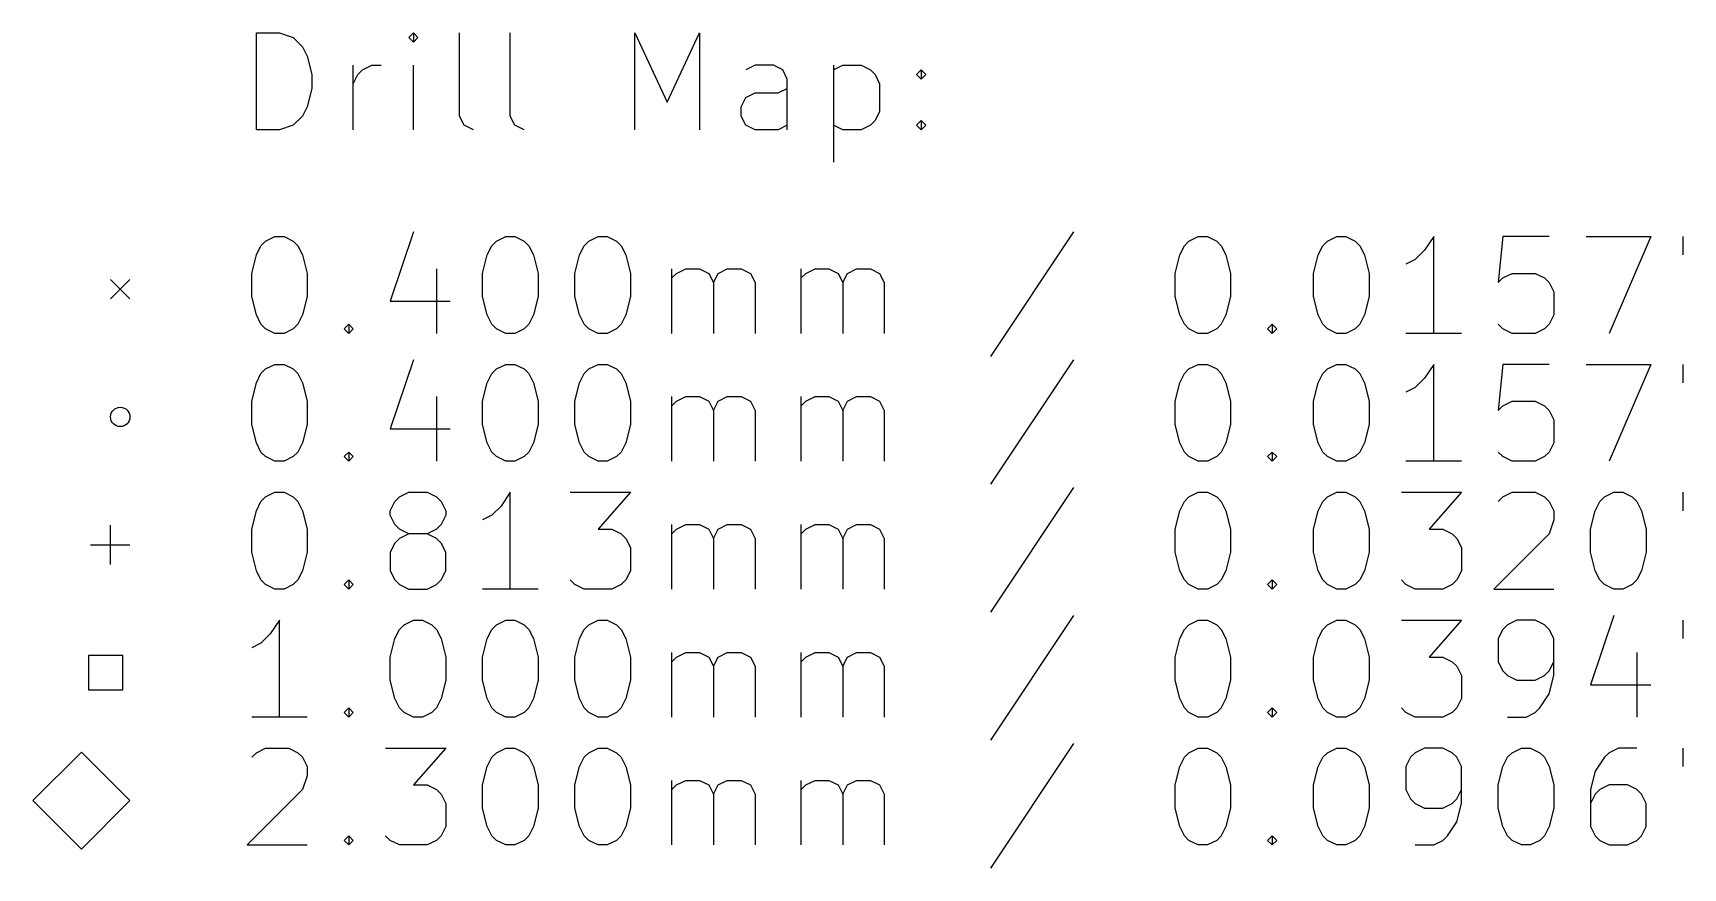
# Model space of a CAD drawing. Extents: x 81 to 220, y -168 to -27.
# Drawn here: x 80.94 to 114.98, y -167.57 to -150.34 of the extents above; entities that cross this region are included whole.
import ezdxf

# ---------------------------------------------------------------- set-up
doc = ezdxf.new("R2010")
doc.units = 0
doc.layers.add('BLACK', color=7, linetype='CONTINUOUS')

msp = doc.modelspace()

# ---------------------------------------------------------------- linework, layer by layer
at = {"layer": 'BLACK', "linetype": 'CONTINUOUS'}
for p, q in [((85.546682, -152.337005), (85.546682, -150.337005)), ((85.546682, -150.337005), (86.022872, -150.337005)), ((86.022872, -150.337005), (86.308587, -150.432243)), ((86.308587, -150.432243), (86.499063, -150.622719)), ((88.784777, -150.337005), (88.689539, -150.432243)), ((88.689539, -150.432243), (88.784777, -150.527481)), ((88.880015, -150.432243), (88.784777, -150.337005)), ((88.784777, -150.337005), (88.784777, -150.527481)), ((88.784777, -150.527481), (88.880015, -150.432243)), ((89.737158, -152.05129), (89.737158, -150.337005)), ((90.784777, -152.05129), (90.784777, -150.337005)), ((93.356206, -152.337005), (93.356206, -150.337005)), ((93.356206, -150.337005), (94.022873, -151.765576)), ((94.022873, -151.765576), (94.689539, -150.337005)), ((94.689539, -150.337005), (94.689539, -152.337005)), ((86.499063, -150.622719), (86.594301, -150.813195)), ((86.594301, -150.813195), (86.689539, -151.194147)), ((87.546682, -152.337005), (87.546682, -151.003671)), ((87.64192, -151.194147), (87.737158, -151.098909)), ((87.737158, -151.098909), (87.927634, -151.003671)), ((87.927634, -151.003671), (88.118111, -151.003671)), ((88.784777, -152.337005), (88.784777, -151.003671)), ((95.832396, -151.003671), (95.64192, -151.098909)), ((96.213349, -151.003671), (95.832396, -151.003671)), ((96.403825, -151.098909), (96.213349, -151.003671)), ((96.499063, -151.289386), (96.403825, -151.098909)), ((97.451444, -151.003671), (97.451444, -153.003671)), ((97.451444, -151.098909), (97.64192, -151.003671)), ((97.64192, -151.003671), (98.022873, -151.003671)), ((98.022873, -151.003671), (98.213349, -151.098909)), ((98.213349, -151.098909), (98.308587, -151.194147)), ((99.16573, -151.194147), (99.260968, -151.098909)), ((99.260968, -151.098909), (99.356206, -151.194147)), ((99.260968, -151.098909), (99.260968, -151.289386)), ((86.689539, -151.194147), (86.689539, -151.479862)), ((87.546682, -151.384624), (87.64192, -151.194147)), ((96.499063, -152.337005), (96.499063, -151.289386)), ((98.308587, -151.194147), (98.403825, -151.384624)), ((98.403825, -151.384624), (98.403825, -151.956052)), ((99.260968, -151.289386), (99.16573, -151.194147)), ((99.356206, -151.194147), (99.260968, -151.289386)), ((86.689539, -151.479862), (86.594301, -151.860814)), ((95.546682, -151.860814), (95.64192, -151.670338)), ((95.64192, -151.670338), (95.832396, -151.5751)), ((95.832396, -151.5751), (96.308587, -151.5751)), ((96.308587, -151.5751), (96.499063, -151.479862)), ((86.499063, -152.05129), (86.308587, -152.241767)), ((86.594301, -151.860814), (86.499063, -152.05129)), ((89.832396, -152.241767), (89.737158, -152.05129)), ((90.880015, -152.241767), (90.784777, -152.05129)), ((95.546682, -152.05129), (95.546682, -151.860814)), ((95.64192, -152.241767), (95.546682, -152.05129)), ((98.403825, -151.956052), (98.308587, -152.146528)), ((86.022872, -152.337005), (85.546682, -152.337005)), ((86.308587, -152.241767), (86.022872, -152.337005)), ((90.022872, -152.337005), (89.832396, -152.241767)), ((91.070491, -152.337005), (90.880015, -152.241767)), ((95.832396, -152.337005), (95.64192, -152.241767)), ((96.308587, -152.337005), (95.832396, -152.337005)), ((96.499063, -152.241767), (96.308587, -152.337005)), ((97.64192, -152.337005), (97.451444, -152.241767)), ((98.022873, -152.337005), (97.64192, -152.337005)), ((98.213349, -152.241767), (98.022873, -152.337005)), ((98.308587, -152.146528), (98.213349, -152.241767)), ((99.16573, -152.241767), (99.260968, -152.146528)), ((99.260968, -152.337005), (99.16573, -152.241767)), ((99.260968, -152.146528), (99.356206, -152.241767)), ((99.260968, -152.146528), (99.260968, -152.337005)), ((99.356206, -152.241767), (99.260968, -152.337005)), ((88.784777, -154.441767), (88.308587, -155.870338)), ((102.403826, -154.441767), (100.689541, -157.013195)), ((85.546682, -154.917957), (85.64192, -154.727481)), ((85.64192, -154.727481), (85.737158, -154.632243)), ((85.737158, -154.632243), (85.927634, -154.537005)), ((85.927634, -154.537005), (86.118111, -154.537005)), ((86.118111, -154.537005), (86.308587, -154.632243)), ((86.308587, -154.632243), (86.403825, -154.727481)), ((86.403825, -154.727481), (86.499063, -154.917957)), ((90.308587, -154.917957), (90.403825, -154.727481)), ((90.403825, -154.727481), (90.499063, -154.632243)), ((90.499063, -154.632243), (90.689539, -154.537005)), ((90.689539, -154.537005), (90.880016, -154.537005)), ((90.880016, -154.537005), (91.070492, -154.632243)), ((91.070492, -154.632243), (91.16573, -154.727481)), ((91.16573, -154.727481), (91.260968, -154.917957)), ((92.213349, -154.917957), (92.308587, -154.727481)), ((92.308587, -154.727481), (92.403825, -154.632243)), ((92.403825, -154.632243), (92.594301, -154.537005)), ((92.594301, -154.537005), (92.784778, -154.537005)), ((92.784778, -154.537005), (92.975254, -154.632243)), ((92.975254, -154.632243), (93.070492, -154.727481)), ((93.070492, -154.727481), (93.16573, -154.917957)), ((104.594303, -154.917957), (104.689541, -154.727481)), ((104.689541, -154.727481), (104.784779, -154.632243)), ((104.784779, -154.632243), (104.975255, -154.537005)), ((104.975255, -154.537005), (105.165732, -154.537005)), ((105.165732, -154.537005), (105.356208, -154.632243)), ((105.356208, -154.632243), (105.451446, -154.727481)), ((105.451446, -154.727481), (105.546684, -154.917957)), ((107.451446, -154.917957), (107.546684, -154.727481)), ((107.546684, -154.727481), (107.641922, -154.632243)), ((107.641922, -154.632243), (107.832398, -154.537005)), ((107.832398, -154.537005), (108.022875, -154.537005)), ((108.022875, -154.537005), (108.213351, -154.632243)), ((108.213351, -154.632243), (108.308589, -154.727481)), ((108.308589, -154.727481), (108.403827, -154.917957)), ((109.641922, -154.822719), (109.451446, -155.013195)), ((109.832398, -154.537005), (109.641922, -154.822719)), ((109.832398, -156.537005), (109.832398, -154.537005)), ((111.26097, -154.537005), (111.165732, -155.489386)), ((112.213351, -154.537005), (111.26097, -154.537005)), ((112.975256, -154.537005), (114.308589, -154.537005)), ((114.308589, -154.537005), (113.451446, -156.537005)), ((114.975256, -154.537005), (114.975256, -154.917957)), ((85.451444, -155.298909), (85.546682, -154.917957)), ((86.499063, -154.917957), (86.594301, -155.298909)), ((89.260968, -155.203671), (89.260968, -156.537005)), ((90.213349, -155.298909), (90.308587, -154.917957)), ((91.260968, -154.917957), (91.356206, -155.298909)), ((92.118111, -155.298909), (92.213349, -154.917957)), ((93.16573, -154.917957), (93.260968, -155.298909)), ((94.118111, -156.537005), (94.118111, -155.203671)), ((94.213349, -155.298909), (94.403825, -155.203671)), ((94.403825, -155.203671), (94.68954, -155.203671)), ((94.68954, -155.203671), (94.880016, -155.298909)), ((95.070492, -155.298909), (95.260968, -155.203671)), ((95.260968, -155.203671), (95.546682, -155.203671)), ((95.546682, -155.203671), (95.737159, -155.298909)), ((96.784778, -156.537005), (96.784778, -155.203671)), ((96.880016, -155.298909), (97.070492, -155.203671)), ((97.070492, -155.203671), (97.356207, -155.203671)), ((97.356207, -155.203671), (97.546683, -155.298909)), ((97.737159, -155.298909), (97.927635, -155.203671)), ((97.927635, -155.203671), (98.213349, -155.203671)), ((98.213349, -155.203671), (98.403826, -155.298909)), ((104.499065, -155.298909), (104.594303, -154.917957)), ((105.546684, -154.917957), (105.641922, -155.298909)), ((107.356208, -155.298909), (107.451446, -154.917957)), ((108.403827, -154.917957), (108.499065, -155.298909)), ((109.451446, -155.013195), (109.26097, -155.108433)), ((82.538914, -155.422167), (82.938914, -155.822167)), ((82.938914, -155.422167), (82.538914, -155.822167)), ((85.451444, -155.7751), (85.451444, -155.298909)), ((86.594301, -155.298909), (86.594301, -155.7751)), ((90.213349, -155.7751), (90.213349, -155.298909)), ((91.356206, -155.298909), (91.356206, -155.7751)), ((92.118111, -155.7751), (92.118111, -155.298909)), ((93.260968, -155.298909), (93.260968, -155.7751)), ((94.118111, -155.394147), (94.213349, -155.298909)), ((94.880016, -155.298909), (94.975254, -155.489386)), ((94.975254, -155.489386), (95.070492, -155.298909)), ((94.975254, -155.489386), (94.975254, -156.537005)), ((95.737159, -155.298909), (95.832397, -155.489386)), ((95.832397, -155.489386), (95.832397, -156.537005)), ((96.784778, -155.394147), (96.880016, -155.298909)), ((97.546683, -155.298909), (97.641921, -155.489386)), ((97.641921, -155.489386), (97.737159, -155.298909)), ((97.641921, -155.489386), (97.641921, -156.537005)), ((98.403826, -155.298909), (98.499064, -155.489386)), ((98.499064, -155.489386), (98.499064, -156.537005)), ((104.499065, -155.7751), (104.499065, -155.298909)), ((105.641922, -155.298909), (105.641922, -155.7751)), ((107.356208, -155.7751), (107.356208, -155.298909)), ((108.499065, -155.298909), (108.499065, -155.7751)), ((111.165732, -155.489386), (111.26097, -155.394147)), ((111.26097, -155.394147), (111.451446, -155.298909)), ((111.451446, -155.298909), (111.927637, -155.298909)), ((111.927637, -155.298909), (112.118113, -155.394147)), ((112.118113, -155.394147), (112.213351, -155.489386)), ((112.213351, -155.489386), (112.308589, -155.679862)), ((85.546682, -156.156052), (85.451444, -155.7751)), ((86.594301, -155.7751), (86.499063, -156.156052)), ((88.308587, -155.870338), (89.546682, -155.870338)), ((90.308587, -156.156052), (90.213349, -155.7751)), ((91.356206, -155.7751), (91.260968, -156.156052)), ((92.213349, -156.156052), (92.118111, -155.7751)), ((93.260968, -155.7751), (93.16573, -156.156052)), ((104.594303, -156.156052), (104.499065, -155.7751)), ((105.641922, -155.7751), (105.546684, -156.156052)), ((107.451446, -156.156052), (107.356208, -155.7751)), ((108.499065, -155.7751), (108.403827, -156.156052)), ((112.308589, -155.679862), (112.308589, -156.156052)), ((85.64192, -156.346528), (85.546682, -156.156052)), ((86.499063, -156.156052), (86.403825, -156.346528)), ((90.403825, -156.346528), (90.308587, -156.156052)), ((91.260968, -156.156052), (91.16573, -156.346528)), ((92.308587, -156.346528), (92.213349, -156.156052)), ((93.16573, -156.156052), (93.070492, -156.346528)), ((104.689541, -156.346528), (104.594303, -156.156052)), ((105.546684, -156.156052), (105.451446, -156.346528)), ((107.546684, -156.346528), (107.451446, -156.156052)), ((108.403827, -156.156052), (108.308589, -156.346528)), ((112.308589, -156.156052), (112.213351, -156.346528)), ((85.737158, -156.441767), (85.64192, -156.346528)), ((85.927634, -156.537005), (85.737158, -156.441767)), ((86.118111, -156.537005), (85.927634, -156.537005)), ((86.308587, -156.441767), (86.118111, -156.537005)), ((86.403825, -156.346528), (86.308587, -156.441767)), ((87.356206, -156.441767), (87.451444, -156.346528)), ((87.451444, -156.537005), (87.356206, -156.441767)), ((87.451444, -156.346528), (87.546682, -156.441767)), ((87.451444, -156.346528), (87.451444, -156.537005)), ((87.546682, -156.441767), (87.451444, -156.537005)), ((90.499063, -156.441767), (90.403825, -156.346528)), ((90.689539, -156.537005), (90.499063, -156.441767)), ((90.880016, -156.537005), (90.689539, -156.537005)), ((91.070492, -156.441767), (90.880016, -156.537005)), ((91.16573, -156.346528), (91.070492, -156.441767)), ((92.403825, -156.441767), (92.308587, -156.346528)), ((92.594301, -156.537005), (92.403825, -156.441767)), ((92.784778, -156.537005), (92.594301, -156.537005)), ((92.975254, -156.441767), (92.784778, -156.537005)), ((93.070492, -156.346528), (92.975254, -156.441767)), ((104.784779, -156.441767), (104.689541, -156.346528)), ((104.975255, -156.537005), (104.784779, -156.441767)), ((105.165732, -156.537005), (104.975255, -156.537005)), ((105.356208, -156.441767), (105.165732, -156.537005)), ((105.451446, -156.346528), (105.356208, -156.441767)), ((106.403827, -156.441767), (106.499065, -156.346528)), ((106.499065, -156.537005), (106.403827, -156.441767)), ((106.499065, -156.346528), (106.594303, -156.441767)), ((106.499065, -156.346528), (106.499065, -156.537005)), ((106.594303, -156.441767), (106.499065, -156.537005)), ((107.641922, -156.441767), (107.546684, -156.346528)), ((107.832398, -156.537005), (107.641922, -156.441767)), ((108.022875, -156.537005), (107.832398, -156.537005)), ((108.213351, -156.441767), (108.022875, -156.537005)), ((108.308589, -156.346528), (108.213351, -156.441767)), ((110.403827, -156.537005), (109.26097, -156.537005)), ((111.26097, -156.441767), (111.165732, -156.346528)), ((111.451446, -156.537005), (111.26097, -156.441767)), ((111.927637, -156.537005), (111.451446, -156.537005)), ((112.118113, -156.441767), (111.927637, -156.537005)), ((112.213351, -156.346528), (112.118113, -156.441767)), ((85.737158, -157.272243), (85.927634, -157.177005)), ((85.927634, -157.177005), (86.118111, -157.177005)), ((86.118111, -157.177005), (86.308587, -157.272243)), ((88.784777, -157.081767), (88.308587, -158.510338)), ((90.499063, -157.272243), (90.689539, -157.177005)), ((90.689539, -157.177005), (90.880016, -157.177005)), ((90.880016, -157.177005), (91.070492, -157.272243)), ((92.403825, -157.272243), (92.594301, -157.177005)), ((92.594301, -157.177005), (92.784778, -157.177005)), ((92.784778, -157.177005), (92.975254, -157.272243)), ((102.403826, -157.081767), (100.689541, -159.653195)), ((104.784779, -157.272243), (104.975255, -157.177005)), ((104.975255, -157.177005), (105.165732, -157.177005)), ((105.165732, -157.177005), (105.356208, -157.272243)), ((107.641922, -157.272243), (107.832398, -157.177005)), ((107.832398, -157.177005), (108.022875, -157.177005)), ((108.022875, -157.177005), (108.213351, -157.272243)), ((109.832398, -157.177005), (109.641922, -157.462719)), ((109.832398, -159.177005), (109.832398, -157.177005)), ((111.26097, -157.177005), (111.165732, -158.129386)), ((112.213351, -157.177005), (111.26097, -157.177005)), ((112.975256, -157.177005), (114.308589, -157.177005)), ((114.308589, -157.177005), (113.451446, -159.177005)), ((114.975256, -157.177005), (114.975256, -157.557957)), ((85.451444, -157.938909), (85.546682, -157.557957)), ((85.546682, -157.557957), (85.64192, -157.367481)), ((85.64192, -157.367481), (85.737158, -157.272243)), ((86.308587, -157.272243), (86.403825, -157.367481)), ((86.403825, -157.367481), (86.499063, -157.557957)), ((86.499063, -157.557957), (86.594301, -157.938909)), ((90.213349, -157.938909), (90.308587, -157.557957)), ((90.308587, -157.557957), (90.403825, -157.367481)), ((90.403825, -157.367481), (90.499063, -157.272243)), ((91.070492, -157.272243), (91.16573, -157.367481)), ((91.16573, -157.367481), (91.260968, -157.557957)), ((91.260968, -157.557957), (91.356206, -157.938909)), ((92.118111, -157.938909), (92.213349, -157.557957)), ((92.213349, -157.557957), (92.308587, -157.367481)), ((92.308587, -157.367481), (92.403825, -157.272243)), ((92.975254, -157.272243), (93.070492, -157.367481)), ((93.070492, -157.367481), (93.16573, -157.557957)), ((93.16573, -157.557957), (93.260968, -157.938909)), ((104.499065, -157.938909), (104.594303, -157.557957)), ((104.594303, -157.557957), (104.689541, -157.367481)), ((104.689541, -157.367481), (104.784779, -157.272243)), ((105.356208, -157.272243), (105.451446, -157.367481)), ((105.451446, -157.367481), (105.546684, -157.557957)), ((105.546684, -157.557957), (105.641922, -157.938909)), ((107.356208, -157.938909), (107.451446, -157.557957)), ((107.451446, -157.557957), (107.546684, -157.367481)), ((107.546684, -157.367481), (107.641922, -157.272243)), ((108.213351, -157.272243), (108.308589, -157.367481)), ((108.308589, -157.367481), (108.403827, -157.557957)), ((108.403827, -157.557957), (108.499065, -157.938909)), ((109.641922, -157.462719), (109.451446, -157.653195)), ((89.260968, -157.843671), (89.260968, -159.177005)), ((94.118111, -159.177005), (94.118111, -157.843671)), ((94.213349, -157.938909), (94.403825, -157.843671)), ((94.403825, -157.843671), (94.68954, -157.843671)), ((94.68954, -157.843671), (94.880016, -157.938909)), ((95.070492, -157.938909), (95.260968, -157.843671)), ((95.260968, -157.843671), (95.546682, -157.843671)), ((95.546682, -157.843671), (95.737159, -157.938909)), ((96.784778, -159.177005), (96.784778, -157.843671)), ((96.880016, -157.938909), (97.070492, -157.843671)), ((97.070492, -157.843671), (97.356207, -157.843671)), ((97.356207, -157.843671), (97.546683, -157.938909)), ((97.737159, -157.938909), (97.927635, -157.843671)), ((97.927635, -157.843671), (98.213349, -157.843671)), ((98.213349, -157.843671), (98.403826, -157.938909)), ((109.451446, -157.653195), (109.26097, -157.748433)), ((85.451444, -158.4151), (85.451444, -157.938909)), ((86.594301, -157.938909), (86.594301, -158.4151)), ((90.213349, -158.4151), (90.213349, -157.938909)), ((91.356206, -157.938909), (91.356206, -158.4151)), ((92.118111, -158.4151), (92.118111, -157.938909)), ((93.260968, -157.938909), (93.260968, -158.4151)), ((94.118111, -158.034147), (94.213349, -157.938909)), ((94.880016, -157.938909), (94.975254, -158.129386)), ((94.975254, -158.129386), (95.070492, -157.938909)), ((94.975254, -158.129386), (94.975254, -159.177005)), ((95.737159, -157.938909), (95.832397, -158.129386)), ((95.832397, -158.129386), (95.832397, -159.177005)), ((96.784778, -158.034147), (96.880016, -157.938909)), ((97.546683, -157.938909), (97.641921, -158.129386)), ((97.641921, -158.129386), (97.737159, -157.938909)), ((97.641921, -158.129386), (97.641921, -159.177005)), ((98.403826, -157.938909), (98.499064, -158.129386)), ((98.499064, -158.129386), (98.499064, -159.177005)), ((104.499065, -158.4151), (104.499065, -157.938909)), ((105.641922, -157.938909), (105.641922, -158.4151)), ((107.356208, -158.4151), (107.356208, -157.938909)), ((108.499065, -157.938909), (108.499065, -158.4151)), ((111.165732, -158.129386), (111.26097, -158.034147)), ((111.26097, -158.034147), (111.451446, -157.938909)), ((111.451446, -157.938909), (111.927637, -157.938909)), ((111.927637, -157.938909), (112.118113, -158.034147)), ((112.118113, -158.034147), (112.213351, -158.129386)), ((112.213351, -158.129386), (112.308589, -158.319862)), ((85.546682, -158.796052), (85.451444, -158.4151)), ((86.594301, -158.4151), (86.499063, -158.796052)), ((88.308587, -158.510338), (89.546682, -158.510338)), ((90.308587, -158.796052), (90.213349, -158.4151)), ((91.356206, -158.4151), (91.260968, -158.796052)), ((92.213349, -158.796052), (92.118111, -158.4151)), ((93.260968, -158.4151), (93.16573, -158.796052)), ((104.594303, -158.796052), (104.499065, -158.4151)), ((105.641922, -158.4151), (105.546684, -158.796052)), ((107.451446, -158.796052), (107.356208, -158.4151)), ((108.499065, -158.4151), (108.403827, -158.796052)), ((112.308589, -158.319862), (112.308589, -158.796052)), ((85.64192, -158.986528), (85.546682, -158.796052)), ((86.499063, -158.796052), (86.403825, -158.986528)), ((90.403825, -158.986528), (90.308587, -158.796052)), ((91.260968, -158.796052), (91.16573, -158.986528)), ((92.308587, -158.986528), (92.213349, -158.796052)), ((93.16573, -158.796052), (93.070492, -158.986528)), ((104.689541, -158.986528), (104.594303, -158.796052)), ((105.546684, -158.796052), (105.451446, -158.986528)), ((107.546684, -158.986528), (107.451446, -158.796052)), ((108.403827, -158.796052), (108.308589, -158.986528)), ((112.308589, -158.796052), (112.213351, -158.986528)), ((85.737158, -159.081767), (85.64192, -158.986528)), ((85.927634, -159.177005), (85.737158, -159.081767)), ((86.118111, -159.177005), (85.927634, -159.177005)), ((86.308587, -159.081767), (86.118111, -159.177005)), ((86.403825, -158.986528), (86.308587, -159.081767)), ((87.356206, -159.081767), (87.451444, -158.986528)), ((87.451444, -159.177005), (87.356206, -159.081767)), ((87.451444, -158.986528), (87.546682, -159.081767)), ((87.451444, -158.986528), (87.451444, -159.177005)), ((87.546682, -159.081767), (87.451444, -159.177005)), ((90.499063, -159.081767), (90.403825, -158.986528)), ((90.689539, -159.177005), (90.499063, -159.081767)), ((90.880016, -159.177005), (90.689539, -159.177005)), ((91.070492, -159.081767), (90.880016, -159.177005)), ((91.16573, -158.986528), (91.070492, -159.081767)), ((92.403825, -159.081767), (92.308587, -158.986528)), ((92.594301, -159.177005), (92.403825, -159.081767)), ((92.784778, -159.177005), (92.594301, -159.177005)), ((92.975254, -159.081767), (92.784778, -159.177005)), ((93.070492, -158.986528), (92.975254, -159.081767)), ((104.784779, -159.081767), (104.689541, -158.986528)), ((104.975255, -159.177005), (104.784779, -159.081767)), ((105.165732, -159.177005), (104.975255, -159.177005)), ((105.356208, -159.081767), (105.165732, -159.177005)), ((105.451446, -158.986528), (105.356208, -159.081767)), ((106.403827, -159.081767), (106.499065, -158.986528)), ((106.499065, -159.177005), (106.403827, -159.081767)), ((106.499065, -158.986528), (106.594303, -159.081767)), ((106.499065, -158.986528), (106.499065, -159.177005)), ((106.594303, -159.081767), (106.499065, -159.177005)), ((107.641922, -159.081767), (107.546684, -158.986528)), ((107.832398, -159.177005), (107.641922, -159.081767)), ((108.022875, -159.177005), (107.832398, -159.177005)), ((108.213351, -159.081767), (108.022875, -159.177005)), ((108.308589, -158.986528), (108.213351, -159.081767)), ((110.403827, -159.177005), (109.26097, -159.177005)), ((111.26097, -159.081767), (111.165732, -158.986528)), ((111.451446, -159.177005), (111.26097, -159.081767)), ((111.927637, -159.177005), (111.451446, -159.177005)), ((112.118113, -159.081767), (111.927637, -159.177005)), ((112.213351, -158.986528), (112.118113, -159.081767)), ((85.64192, -160.007481), (85.737158, -159.912243)), ((85.737158, -159.912243), (85.927634, -159.817005)), ((85.927634, -159.817005), (86.118111, -159.817005)), ((86.118111, -159.817005), (86.308587, -159.912243)), ((86.308587, -159.912243), (86.403825, -160.007481)), ((88.403825, -160.007481), (88.499063, -159.912243)), ((88.499063, -159.912243), (88.689539, -159.817005)), ((88.689539, -159.817005), (89.070492, -159.817005)), ((89.070492, -159.817005), (89.260968, -159.912243)), ((89.260968, -159.912243), (89.356206, -160.007481)), ((90.784777, -159.817005), (90.594301, -160.102719)), ((90.784777, -161.817005), (90.784777, -159.817005)), ((92.022873, -159.817005), (93.260968, -159.817005)), ((93.260968, -159.817005), (92.594301, -160.578909)), ((102.403826, -159.721767), (100.689541, -162.293195)), ((104.689541, -160.007481), (104.784779, -159.912243)), ((104.784779, -159.912243), (104.975255, -159.817005)), ((104.975255, -159.817005), (105.165732, -159.817005)), ((105.165732, -159.817005), (105.356208, -159.912243)), ((105.356208, -159.912243), (105.451446, -160.007481)), ((107.546684, -160.007481), (107.641922, -159.912243)), ((107.641922, -159.912243), (107.832398, -159.817005)), ((107.832398, -159.817005), (108.022875, -159.817005)), ((108.022875, -159.817005), (108.213351, -159.912243)), ((108.213351, -159.912243), (108.308589, -160.007481)), ((109.165732, -159.817005), (110.403827, -159.817005)), ((110.403827, -159.817005), (109.73716, -160.578909)), ((111.165732, -160.007481), (111.26097, -159.912243)), ((111.26097, -159.912243), (111.451446, -159.817005)), ((111.451446, -159.817005), (111.927637, -159.817005)), ((111.927637, -159.817005), (112.118113, -159.912243)), ((112.118113, -159.912243), (112.213351, -160.007481)), ((113.26097, -160.007481), (113.356208, -159.912243)), ((113.356208, -159.912243), (113.546684, -159.817005)), ((113.546684, -159.817005), (113.737161, -159.817005)), ((113.737161, -159.817005), (113.927637, -159.912243)), ((113.927637, -159.912243), (114.022875, -160.007481)), ((114.975256, -159.817005), (114.975256, -160.197957)), ((85.451444, -160.578909), (85.546682, -160.197957)), ((85.546682, -160.197957), (85.64192, -160.007481)), ((86.403825, -160.007481), (86.499063, -160.197957)), ((86.499063, -160.197957), (86.594301, -160.578909)), ((88.308587, -160.197957), (88.403825, -160.007481)), ((88.308587, -160.293195), (88.308587, -160.197957)), ((88.403825, -160.483671), (88.308587, -160.293195)), ((89.356206, -160.007481), (89.451444, -160.197957)), ((89.451444, -160.293195), (89.356206, -160.483671)), ((89.451444, -160.197957), (89.451444, -160.293195)), ((90.403825, -160.293195), (90.213349, -160.388433)), ((90.594301, -160.102719), (90.403825, -160.293195)), ((104.499065, -160.578909), (104.594303, -160.197957)), ((104.594303, -160.197957), (104.689541, -160.007481)), ((105.451446, -160.007481), (105.546684, -160.197957)), ((105.546684, -160.197957), (105.641922, -160.578909)), ((107.356208, -160.578909), (107.451446, -160.197957)), ((107.451446, -160.197957), (107.546684, -160.007481)), ((108.308589, -160.007481), (108.403827, -160.197957)), ((108.403827, -160.197957), (108.499065, -160.578909)), ((112.213351, -160.007481), (112.308589, -160.197957)), ((112.308589, -160.197957), (112.308589, -160.388433)), ((113.070494, -160.578909), (113.165732, -160.197957)), ((113.165732, -160.197957), (113.26097, -160.007481)), ((114.022875, -160.007481), (114.118113, -160.197957)), ((114.118113, -160.197957), (114.213351, -160.578909)), ((82.532514, -160.495767), (82.532514, -161.308567)), ((85.451444, -161.0551), (85.451444, -160.578909)), ((86.594301, -160.578909), (86.594301, -161.0551)), ((88.499063, -160.578909), (88.403825, -160.483671)), ((88.689539, -160.674147), (88.499063, -160.578909)), ((89.260968, -160.578909), (89.070492, -160.674147)), ((89.356206, -160.483671), (89.260968, -160.578909)), ((92.594301, -160.578909), (92.880016, -160.578909)), ((92.880016, -160.578909), (93.070492, -160.674147)), ((94.118111, -161.817005), (94.118111, -160.483671)), ((94.118111, -160.674147), (94.213349, -160.578909)), ((94.213349, -160.578909), (94.403825, -160.483671)), ((94.403825, -160.483671), (94.68954, -160.483671)), ((94.68954, -160.483671), (94.880016, -160.578909)), ((94.880016, -160.578909), (94.975254, -160.769386)), ((94.975254, -160.769386), (95.070492, -160.578909)), ((95.070492, -160.578909), (95.260968, -160.483671)), ((95.260968, -160.483671), (95.546682, -160.483671)), ((95.546682, -160.483671), (95.737159, -160.578909)), ((95.737159, -160.578909), (95.832397, -160.769386)), ((96.784778, -161.817005), (96.784778, -160.483671)), ((96.784778, -160.674147), (96.880016, -160.578909)), ((96.880016, -160.578909), (97.070492, -160.483671)), ((97.070492, -160.483671), (97.356207, -160.483671)), ((97.356207, -160.483671), (97.546683, -160.578909)), ((97.546683, -160.578909), (97.641921, -160.769386)), ((97.641921, -160.769386), (97.737159, -160.578909)), ((97.737159, -160.578909), (97.927635, -160.483671)), ((97.927635, -160.483671), (98.213349, -160.483671)), ((98.213349, -160.483671), (98.403826, -160.578909)), ((98.403826, -160.578909), (98.499064, -160.769386)), ((104.499065, -161.0551), (104.499065, -160.578909)), ((105.641922, -160.578909), (105.641922, -161.0551)), ((107.356208, -161.0551), (107.356208, -160.578909)), ((108.499065, -160.578909), (108.499065, -161.0551)), ((109.73716, -160.578909), (110.022875, -160.578909)), ((110.022875, -160.578909), (110.213351, -160.674147)), ((112.308589, -160.388433), (112.213351, -160.674147)), ((113.070494, -161.0551), (113.070494, -160.578909)), ((114.213351, -160.578909), (114.213351, -161.0551)), ((82.126114, -160.902167), (82.938914, -160.902167)), ((88.403825, -160.864624), (88.308587, -161.0551)), ((88.499063, -160.769386), (88.403825, -160.864624)), ((88.689539, -160.674147), (88.499063, -160.769386)), ((89.070492, -160.674147), (88.689539, -160.674147)), ((89.260968, -160.769386), (89.070492, -160.674147)), ((89.356206, -160.864624), (89.260968, -160.769386)), ((89.451444, -161.0551), (89.356206, -160.864624)), ((93.070492, -160.674147), (93.16573, -160.769386)), ((93.16573, -160.769386), (93.260968, -160.959862)), ((93.260968, -160.959862), (93.260968, -161.436052)), ((94.975254, -160.769386), (94.975254, -161.817005)), ((95.832397, -160.769386), (95.832397, -161.817005)), ((97.641921, -160.769386), (97.641921, -161.817005)), ((98.499064, -160.769386), (98.499064, -161.817005)), ((110.213351, -160.674147), (110.308589, -160.769386)), ((110.308589, -160.769386), (110.403827, -160.959862)), ((110.403827, -160.959862), (110.403827, -161.436052)), ((112.213351, -160.674147), (111.070494, -161.817005)), ((85.546682, -161.436052), (85.451444, -161.0551)), ((86.594301, -161.0551), (86.499063, -161.436052)), ((88.308587, -161.0551), (88.308587, -161.436052)), ((89.451444, -161.436052), (89.451444, -161.0551)), ((104.594303, -161.436052), (104.499065, -161.0551)), ((105.641922, -161.0551), (105.546684, -161.436052)), ((107.451446, -161.436052), (107.356208, -161.0551)), ((108.499065, -161.0551), (108.403827, -161.436052)), ((113.165732, -161.436052), (113.070494, -161.0551)), ((114.213351, -161.0551), (114.118113, -161.436052)), ((85.64192, -161.626528), (85.546682, -161.436052)), ((85.737158, -161.721767), (85.64192, -161.626528)), ((86.403825, -161.626528), (86.308587, -161.721767)), ((86.499063, -161.436052), (86.403825, -161.626528)), ((87.356206, -161.721767), (87.451444, -161.626528)), ((87.451444, -161.626528), (87.546682, -161.721767)), ((87.451444, -161.626528), (87.451444, -161.817005)), ((88.308587, -161.436052), (88.403825, -161.626528)), ((88.403825, -161.626528), (88.499063, -161.721767)), ((89.260968, -161.721767), (89.356206, -161.626528)), ((89.356206, -161.626528), (89.451444, -161.436052)), ((92.118111, -161.721767), (92.022873, -161.626528)), ((93.16573, -161.626528), (93.070492, -161.721767)), ((93.260968, -161.436052), (93.16573, -161.626528)), ((104.689541, -161.626528), (104.594303, -161.436052)), ((104.784779, -161.721767), (104.689541, -161.626528)), ((105.451446, -161.626528), (105.356208, -161.721767)), ((105.546684, -161.436052), (105.451446, -161.626528)), ((106.403827, -161.721767), (106.499065, -161.626528)), ((106.499065, -161.626528), (106.594303, -161.721767)), ((106.499065, -161.626528), (106.499065, -161.817005)), ((107.546684, -161.626528), (107.451446, -161.436052)), ((107.641922, -161.721767), (107.546684, -161.626528)), ((108.308589, -161.626528), (108.213351, -161.721767)), ((108.403827, -161.436052), (108.308589, -161.626528)), ((109.26097, -161.721767), (109.165732, -161.626528)), ((110.308589, -161.626528), (110.213351, -161.721767)), ((110.403827, -161.436052), (110.308589, -161.626528)), ((113.26097, -161.626528), (113.165732, -161.436052)), ((113.356208, -161.721767), (113.26097, -161.626528)), ((114.022875, -161.626528), (113.927637, -161.721767)), ((114.118113, -161.436052), (114.022875, -161.626528)), ((85.927634, -161.817005), (85.737158, -161.721767)), ((86.118111, -161.817005), (85.927634, -161.817005)), ((86.308587, -161.721767), (86.118111, -161.817005)), ((87.451444, -161.817005), (87.356206, -161.721767)), ((87.546682, -161.721767), (87.451444, -161.817005)), ((88.499063, -161.721767), (88.689539, -161.817005)), ((88.689539, -161.817005), (89.070492, -161.817005)), ((89.070492, -161.817005), (89.260968, -161.721767)), ((91.356206, -161.817005), (90.213349, -161.817005)), ((92.308587, -161.817005), (92.118111, -161.721767)), ((92.880016, -161.817005), (92.308587, -161.817005)), ((93.070492, -161.721767), (92.880016, -161.817005)), ((104.975255, -161.817005), (104.784779, -161.721767)), ((105.165732, -161.817005), (104.975255, -161.817005)), ((105.356208, -161.721767), (105.165732, -161.817005)), ((106.499065, -161.817005), (106.403827, -161.721767)), ((106.594303, -161.721767), (106.499065, -161.817005)), ((107.832398, -161.817005), (107.641922, -161.721767)), ((108.022875, -161.817005), (107.832398, -161.817005)), ((108.213351, -161.721767), (108.022875, -161.817005)), ((109.451446, -161.817005), (109.26097, -161.721767)), ((110.022875, -161.817005), (109.451446, -161.817005)), ((110.213351, -161.721767), (110.022875, -161.817005)), ((111.070494, -161.817005), (112.308589, -161.817005)), ((113.546684, -161.817005), (113.356208, -161.721767)), ((113.737161, -161.817005), (113.546684, -161.817005)), ((113.927637, -161.721767), (113.737161, -161.817005)), ((86.022872, -162.457005), (85.832396, -162.742719)), ((86.022872, -164.457005), (86.022872, -162.457005)), ((88.403825, -162.837957), (88.499063, -162.647481)), ((88.499063, -162.647481), (88.594301, -162.552243)), ((88.594301, -162.552243), (88.784777, -162.457005)), ((88.784777, -162.457005), (88.975254, -162.457005)), ((88.975254, -162.457005), (89.16573, -162.552243)), ((89.16573, -162.552243), (89.260968, -162.647481)), ((89.260968, -162.647481), (89.356206, -162.837957)), ((90.308587, -162.837957), (90.403825, -162.647481)), ((90.403825, -162.647481), (90.499063, -162.552243)), ((90.499063, -162.552243), (90.689539, -162.457005)), ((90.689539, -162.457005), (90.880016, -162.457005)), ((90.880016, -162.457005), (91.070492, -162.552243)), ((91.070492, -162.552243), (91.16573, -162.647481)), ((91.16573, -162.647481), (91.260968, -162.837957)), ((92.213349, -162.837957), (92.308587, -162.647481)), ((92.308587, -162.647481), (92.403825, -162.552243)), ((92.403825, -162.552243), (92.594301, -162.457005)), ((92.594301, -162.457005), (92.784778, -162.457005)), ((92.784778, -162.457005), (92.975254, -162.552243)), ((92.975254, -162.552243), (93.070492, -162.647481)), ((93.070492, -162.647481), (93.16573, -162.837957)), ((102.403826, -162.361767), (100.689541, -164.933195)), ((104.594303, -162.837957), (104.689541, -162.647481)), ((104.689541, -162.647481), (104.784779, -162.552243)), ((104.784779, -162.552243), (104.975255, -162.457005)), ((104.975255, -162.457005), (105.165732, -162.457005)), ((105.165732, -162.457005), (105.356208, -162.552243)), ((105.356208, -162.552243), (105.451446, -162.647481)), ((105.451446, -162.647481), (105.546684, -162.837957)), ((107.451446, -162.837957), (107.546684, -162.647481)), ((107.546684, -162.647481), (107.641922, -162.552243)), ((107.641922, -162.552243), (107.832398, -162.457005)), ((107.832398, -162.457005), (108.022875, -162.457005)), ((108.022875, -162.457005), (108.213351, -162.552243)), ((108.213351, -162.552243), (108.308589, -162.647481)), ((108.308589, -162.647481), (108.403827, -162.837957)), ((109.165732, -162.457005), (110.403827, -162.457005)), ((110.403827, -162.457005), (109.73716, -163.218909)), ((111.26097, -162.647481), (111.165732, -162.837957)), ((111.356208, -162.552243), (111.26097, -162.647481)), ((111.546684, -162.457005), (111.356208, -162.552243)), ((111.927637, -162.457005), (111.546684, -162.457005)), ((112.118113, -162.552243), (111.927637, -162.457005)), ((112.213351, -162.647481), (112.118113, -162.552243)), ((112.308589, -162.837957), (112.213351, -162.647481)), ((113.546684, -162.361767), (113.070494, -163.790338)), ((114.975256, -162.457005), (114.975256, -162.837957)), ((85.64192, -162.933195), (85.451444, -163.028433)), ((85.832396, -162.742719), (85.64192, -162.933195)), ((88.308587, -163.218909), (88.403825, -162.837957)), ((89.356206, -162.837957), (89.451444, -163.218909)), ((90.213349, -163.218909), (90.308587, -162.837957)), ((91.260968, -162.837957), (91.356206, -163.218909)), ((92.118111, -163.218909), (92.213349, -162.837957)), ((93.16573, -162.837957), (93.260968, -163.218909)), ((104.499065, -163.218909), (104.594303, -162.837957)), ((105.546684, -162.837957), (105.641922, -163.218909)), ((107.356208, -163.218909), (107.451446, -162.837957)), ((108.403827, -162.837957), (108.499065, -163.218909)), ((111.165732, -162.837957), (111.165732, -163.314147)), ((112.308589, -163.599862), (112.308589, -162.837957)), ((82.792471, -163.18861), (82.085357, -163.18861)), ((82.085357, -163.18861), (82.085357, -163.895724)), ((82.792471, -163.895724), (82.792471, -163.18861)), ((88.308587, -163.6951), (88.308587, -163.218909)), ((89.451444, -163.218909), (89.451444, -163.6951)), ((90.213349, -163.6951), (90.213349, -163.218909)), ((91.356206, -163.218909), (91.356206, -163.6951)), ((92.118111, -163.6951), (92.118111, -163.218909)), ((93.260968, -163.218909), (93.260968, -163.6951)), ((94.118111, -164.457005), (94.118111, -163.123671)), ((94.118111, -163.314147), (94.213349, -163.218909)), ((94.213349, -163.218909), (94.403825, -163.123671)), ((94.403825, -163.123671), (94.68954, -163.123671)), ((94.68954, -163.123671), (94.880016, -163.218909)), ((94.880016, -163.218909), (94.975254, -163.409386)), ((94.975254, -163.409386), (95.070492, -163.218909)), ((95.070492, -163.218909), (95.260968, -163.123671)), ((95.260968, -163.123671), (95.546682, -163.123671)), ((95.546682, -163.123671), (95.737159, -163.218909)), ((95.737159, -163.218909), (95.832397, -163.409386)), ((96.784778, -164.457005), (96.784778, -163.123671)), ((96.784778, -163.314147), (96.880016, -163.218909)), ((96.880016, -163.218909), (97.070492, -163.123671)), ((97.070492, -163.123671), (97.356207, -163.123671)), ((97.356207, -163.123671), (97.546683, -163.218909)), ((97.546683, -163.218909), (97.641921, -163.409386)), ((97.641921, -163.409386), (97.737159, -163.218909)), ((97.737159, -163.218909), (97.927635, -163.123671)), ((97.927635, -163.123671), (98.213349, -163.123671)), ((98.213349, -163.123671), (98.403826, -163.218909)), ((98.403826, -163.218909), (98.499064, -163.409386)), ((104.499065, -163.6951), (104.499065, -163.218909)), ((105.641922, -163.218909), (105.641922, -163.6951)), ((107.356208, -163.6951), (107.356208, -163.218909)), ((108.499065, -163.218909), (108.499065, -163.6951)), ((109.73716, -163.218909), (110.022875, -163.218909)), ((110.022875, -163.218909), (110.213351, -163.314147)), ((110.213351, -163.314147), (110.308589, -163.409386)), ((111.165732, -163.314147), (111.26097, -163.504624)), ((112.213351, -163.504624), (112.308589, -163.314147)), ((114.022875, -163.123671), (114.022875, -164.457005)), ((88.403825, -164.076052), (88.308587, -163.6951)), ((89.451444, -163.6951), (89.356206, -164.076052)), ((90.308587, -164.076052), (90.213349, -163.6951)), ((91.356206, -163.6951), (91.260968, -164.076052)), ((92.213349, -164.076052), (92.118111, -163.6951)), ((93.260968, -163.6951), (93.16573, -164.076052)), ((94.975254, -163.409386), (94.975254, -164.457005)), ((95.832397, -163.409386), (95.832397, -164.457005)), ((97.641921, -163.409386), (97.641921, -164.457005)), ((98.499064, -163.409386), (98.499064, -164.457005)), ((104.594303, -164.076052), (104.499065, -163.6951)), ((105.641922, -163.6951), (105.546684, -164.076052)), ((107.451446, -164.076052), (107.356208, -163.6951)), ((108.499065, -163.6951), (108.403827, -164.076052)), ((110.308589, -163.409386), (110.403827, -163.599862)), ((110.403827, -163.599862), (110.403827, -164.076052)), ((111.26097, -163.504624), (111.356208, -163.599862)), ((111.356208, -163.599862), (111.546684, -163.6951)), ((111.546684, -163.6951), (111.927637, -163.6951)), ((111.927637, -163.6951), (112.118113, -163.599862)), ((112.118113, -163.599862), (112.213351, -163.504624)), ((112.213351, -163.980814), (112.308589, -163.599862)), ((82.085357, -163.895724), (82.792471, -163.895724)), ((112.022875, -164.266528), (112.213351, -163.980814)), ((113.070494, -163.790338), (114.308589, -163.790338)), ((87.356206, -164.361767), (87.451444, -164.266528)), ((87.451444, -164.457005), (87.356206, -164.361767)), ((87.451444, -164.266528), (87.546682, -164.361767)), ((87.451444, -164.266528), (87.451444, -164.457005)), ((87.546682, -164.361767), (87.451444, -164.457005)), ((88.499063, -164.266528), (88.403825, -164.076052)), ((88.594301, -164.361767), (88.499063, -164.266528)), ((88.784777, -164.457005), (88.594301, -164.361767)), ((89.16573, -164.361767), (88.975254, -164.457005)), ((89.260968, -164.266528), (89.16573, -164.361767)), ((89.356206, -164.076052), (89.260968, -164.266528)), ((90.403825, -164.266528), (90.308587, -164.076052)), ((90.499063, -164.361767), (90.403825, -164.266528)), ((90.689539, -164.457005), (90.499063, -164.361767)), ((91.070492, -164.361767), (90.880016, -164.457005)), ((91.16573, -164.266528), (91.070492, -164.361767)), ((91.260968, -164.076052), (91.16573, -164.266528)), ((92.308587, -164.266528), (92.213349, -164.076052)), ((92.403825, -164.361767), (92.308587, -164.266528)), ((92.594301, -164.457005), (92.403825, -164.361767)), ((92.975254, -164.361767), (92.784778, -164.457005)), ((93.070492, -164.266528), (92.975254, -164.361767)), ((93.16573, -164.076052), (93.070492, -164.266528)), ((104.689541, -164.266528), (104.594303, -164.076052)), ((104.784779, -164.361767), (104.689541, -164.266528)), ((104.975255, -164.457005), (104.784779, -164.361767)), ((105.356208, -164.361767), (105.165732, -164.457005)), ((105.451446, -164.266528), (105.356208, -164.361767)), ((105.546684, -164.076052), (105.451446, -164.266528)), ((106.403827, -164.361767), (106.499065, -164.266528)), ((106.499065, -164.457005), (106.403827, -164.361767)), ((106.499065, -164.266528), (106.594303, -164.361767)), ((106.499065, -164.266528), (106.499065, -164.457005)), ((106.594303, -164.361767), (106.499065, -164.457005)), ((107.546684, -164.266528), (107.451446, -164.076052)), ((107.641922, -164.361767), (107.546684, -164.266528)), ((107.832398, -164.457005), (107.641922, -164.361767)), ((108.213351, -164.361767), (108.022875, -164.457005)), ((108.308589, -164.266528), (108.213351, -164.361767)), ((108.403827, -164.076052), (108.308589, -164.266528)), ((109.26097, -164.361767), (109.165732, -164.266528)), ((109.451446, -164.457005), (109.26097, -164.361767)), ((110.213351, -164.361767), (110.022875, -164.457005)), ((110.308589, -164.266528), (110.213351, -164.361767)), ((110.403827, -164.076052), (110.308589, -164.266528)), ((111.73716, -164.457005), (111.927637, -164.361767)), ((111.927637, -164.361767), (112.022875, -164.266528)), ((86.594301, -164.457005), (85.451444, -164.457005)), ((88.975254, -164.457005), (88.784777, -164.457005)), ((90.880016, -164.457005), (90.689539, -164.457005)), ((92.784778, -164.457005), (92.594301, -164.457005)), ((105.165732, -164.457005), (104.975255, -164.457005)), ((108.022875, -164.457005), (107.832398, -164.457005)), ((110.022875, -164.457005), (109.451446, -164.457005)), ((111.356208, -164.457005), (111.73716, -164.457005)), ((102.403826, -165.001767), (100.689541, -167.573195)), ((81.938914, -165.182167), (80.938914, -166.182167)), ((82.938914, -166.182167), (81.938914, -165.182167)), ((85.451444, -165.287481), (85.546682, -165.192243)), ((85.546682, -165.192243), (85.737158, -165.097005)), ((85.737158, -165.097005), (86.213349, -165.097005)), ((86.213349, -165.097005), (86.403825, -165.192243)), ((86.403825, -165.192243), (86.499063, -165.287481)), ((86.499063, -165.287481), (86.594301, -165.477957)), ((88.213349, -165.097005), (89.451444, -165.097005)), ((89.451444, -165.097005), (88.784777, -165.858909)), ((90.308587, -165.477957), (90.403825, -165.287481)), ((90.403825, -165.287481), (90.499063, -165.192243)), ((90.499063, -165.192243), (90.689539, -165.097005)), ((90.689539, -165.097005), (90.880016, -165.097005)), ((90.880016, -165.097005), (91.070492, -165.192243)), ((91.070492, -165.192243), (91.16573, -165.287481)), ((91.16573, -165.287481), (91.260968, -165.477957)), ((92.213349, -165.477957), (92.308587, -165.287481)), ((92.308587, -165.287481), (92.403825, -165.192243)), ((92.403825, -165.192243), (92.594301, -165.097005)), ((92.594301, -165.097005), (92.784778, -165.097005)), ((92.784778, -165.097005), (92.975254, -165.192243)), ((92.975254, -165.192243), (93.070492, -165.287481)), ((93.070492, -165.287481), (93.16573, -165.477957)), ((104.594303, -165.477957), (104.689541, -165.287481)), ((104.689541, -165.287481), (104.784779, -165.192243)), ((104.784779, -165.192243), (104.975255, -165.097005)), ((104.975255, -165.097005), (105.165732, -165.097005)), ((105.165732, -165.097005), (105.356208, -165.192243)), ((105.356208, -165.192243), (105.451446, -165.287481)), ((105.451446, -165.287481), (105.546684, -165.477957)), ((107.451446, -165.477957), (107.546684, -165.287481)), ((107.546684, -165.287481), (107.641922, -165.192243)), ((107.641922, -165.192243), (107.832398, -165.097005)), ((107.832398, -165.097005), (108.022875, -165.097005)), ((108.022875, -165.097005), (108.213351, -165.192243)), ((108.213351, -165.192243), (108.308589, -165.287481)), ((108.308589, -165.287481), (108.403827, -165.477957)), ((109.356208, -165.287481), (109.26097, -165.477957)), ((109.451446, -165.192243), (109.356208, -165.287481)), ((109.641922, -165.097005), (109.451446, -165.192243)), ((110.022875, -165.097005), (109.641922, -165.097005)), ((110.213351, -165.192243), (110.022875, -165.097005)), ((110.308589, -165.287481), (110.213351, -165.192243)), ((110.403827, -165.477957), (110.308589, -165.287481)), ((111.26097, -165.477957), (111.356208, -165.287481)), ((111.356208, -165.287481), (111.451446, -165.192243)), ((111.451446, -165.192243), (111.641922, -165.097005)), ((111.641922, -165.097005), (111.832399, -165.097005)), ((111.832399, -165.097005), (112.022875, -165.192243)), ((112.022875, -165.192243), (112.118113, -165.287481)), ((112.118113, -165.287481), (112.213351, -165.477957)), ((113.356208, -165.287481), (113.165732, -165.573195)), ((113.451446, -165.192243), (113.356208, -165.287481)), ((113.641922, -165.097005), (113.451446, -165.192243)), ((114.022875, -165.097005), (113.641922, -165.097005)), ((114.975256, -165.097005), (114.975256, -165.477957)), ((86.594301, -165.668433), (86.499063, -165.954147)), ((86.594301, -165.477957), (86.594301, -165.668433)), ((90.213349, -165.858909), (90.308587, -165.477957)), ((91.260968, -165.477957), (91.356206, -165.858909)), ((92.118111, -165.858909), (92.213349, -165.477957)), ((93.16573, -165.477957), (93.260968, -165.858909)), ((104.499065, -165.858909), (104.594303, -165.477957)), ((105.546684, -165.477957), (105.641922, -165.858909)), ((107.356208, -165.858909), (107.451446, -165.477957)), ((108.403827, -165.477957), (108.499065, -165.858909)), ((109.26097, -165.477957), (109.26097, -165.954147)), ((110.403827, -166.239862), (110.403827, -165.477957)), ((111.165732, -165.858909), (111.26097, -165.477957)), ((112.213351, -165.477957), (112.308589, -165.858909)), ((113.165732, -165.573195), (113.070494, -165.954147)), ((86.499063, -165.954147), (85.356206, -167.097005)), ((88.784777, -165.858909), (89.070492, -165.858909)), ((89.070492, -165.858909), (89.260968, -165.954147)), ((89.260968, -165.954147), (89.356206, -166.049386)), ((89.356206, -166.049386), (89.451444, -166.239862)), ((90.213349, -166.3351), (90.213349, -165.858909)), ((91.356206, -165.858909), (91.356206, -166.3351)), ((92.118111, -166.3351), (92.118111, -165.858909)), ((93.260968, -165.858909), (93.260968, -166.3351)), ((94.118111, -167.097005), (94.118111, -165.763671)), ((94.118111, -165.954147), (94.213349, -165.858909)), ((94.213349, -165.858909), (94.403825, -165.763671)), ((94.403825, -165.763671), (94.68954, -165.763671)), ((94.68954, -165.763671), (94.880016, -165.858909)), ((94.880016, -165.858909), (94.975254, -166.049386)), ((94.975254, -166.049386), (95.070492, -165.858909)), ((94.975254, -166.049386), (94.975254, -167.097005)), ((95.070492, -165.858909), (95.260968, -165.763671)), ((95.260968, -165.763671), (95.546682, -165.763671)), ((95.546682, -165.763671), (95.737159, -165.858909)), ((95.737159, -165.858909), (95.832397, -166.049386)), ((95.832397, -166.049386), (95.832397, -167.097005)), ((96.784778, -167.097005), (96.784778, -165.763671)), ((96.784778, -165.954147), (96.880016, -165.858909)), ((96.880016, -165.858909), (97.070492, -165.763671)), ((97.070492, -165.763671), (97.356207, -165.763671)), ((97.356207, -165.763671), (97.546683, -165.858909)), ((97.546683, -165.858909), (97.641921, -166.049386)), ((97.641921, -166.049386), (97.737159, -165.858909)), ((97.641921, -166.049386), (97.641921, -167.097005)), ((97.737159, -165.858909), (97.927635, -165.763671)), ((97.927635, -165.763671), (98.213349, -165.763671)), ((98.213349, -165.763671), (98.403826, -165.858909)), ((98.403826, -165.858909), (98.499064, -166.049386)), ((98.499064, -166.049386), (98.499064, -167.097005)), ((104.499065, -166.3351), (104.499065, -165.858909)), ((105.641922, -165.858909), (105.641922, -166.3351)), ((107.356208, -166.3351), (107.356208, -165.858909)), ((108.499065, -165.858909), (108.499065, -166.3351)), ((109.26097, -165.954147), (109.356208, -166.144624)), ((110.308589, -166.144624), (110.403827, -165.954147)), ((111.165732, -166.3351), (111.165732, -165.858909)), ((112.308589, -165.858909), (112.308589, -166.3351)), ((113.070494, -165.954147), (113.070494, -166.716052)), ((113.165732, -166.049386), (113.070494, -166.239862)), ((113.26097, -165.954147), (113.165732, -166.049386)), ((113.451446, -165.858909), (113.26097, -165.954147)), ((113.832399, -165.858909), (113.451446, -165.858909)), ((114.022875, -165.954147), (113.832399, -165.858909)), ((114.118113, -166.049386), (114.022875, -165.954147)), ((114.213351, -166.239862), (114.118113, -166.049386)), ((80.938914, -166.182167), (81.938914, -167.182167)), ((81.938914, -167.182167), (82.938914, -166.182167)), ((89.451444, -166.239862), (89.451444, -166.716052)), ((90.308587, -166.716052), (90.213349, -166.3351)), ((91.356206, -166.3351), (91.260968, -166.716052)), ((92.213349, -166.716052), (92.118111, -166.3351)), ((93.260968, -166.3351), (93.16573, -166.716052)), ((104.594303, -166.716052), (104.499065, -166.3351)), ((105.641922, -166.3351), (105.546684, -166.716052)), ((107.451446, -166.716052), (107.356208, -166.3351)), ((108.499065, -166.3351), (108.403827, -166.716052)), ((109.356208, -166.144624), (109.451446, -166.239862)), ((109.451446, -166.239862), (109.641922, -166.3351)), ((109.641922, -166.3351), (110.022875, -166.3351)), ((110.022875, -166.3351), (110.213351, -166.239862)), ((110.213351, -166.239862), (110.308589, -166.144624)), ((110.308589, -166.620814), (110.403827, -166.239862)), ((111.26097, -166.716052), (111.165732, -166.3351)), ((112.308589, -166.3351), (112.213351, -166.716052)), ((114.213351, -166.716052), (114.213351, -166.239862)), ((89.451444, -166.716052), (89.356206, -166.906528)), ((90.403825, -166.906528), (90.308587, -166.716052)), ((91.260968, -166.716052), (91.16573, -166.906528)), ((92.308587, -166.906528), (92.213349, -166.716052)), ((93.16573, -166.716052), (93.070492, -166.906528)), ((104.689541, -166.906528), (104.594303, -166.716052)), ((105.546684, -166.716052), (105.451446, -166.906528)), ((107.546684, -166.906528), (107.451446, -166.716052)), ((108.403827, -166.716052), (108.308589, -166.906528)), ((110.118113, -166.906528), (110.308589, -166.620814)), ((111.356208, -166.906528), (111.26097, -166.716052)), ((112.213351, -166.716052), (112.118113, -166.906528)), ((113.070494, -166.716052), (113.165732, -166.906528)), ((114.118113, -166.906528), (114.213351, -166.716052)), ((85.356206, -167.097005), (86.594301, -167.097005)), ((87.356206, -167.001767), (87.451444, -166.906528)), ((87.451444, -167.097005), (87.356206, -167.001767)), ((87.451444, -166.906528), (87.546682, -167.001767)), ((87.451444, -166.906528), (87.451444, -167.097005)), ((87.546682, -167.001767), (87.451444, -167.097005)), ((88.308587, -167.001767), (88.213349, -166.906528)), ((88.499063, -167.097005), (88.308587, -167.001767)), ((89.070492, -167.097005), (88.499063, -167.097005)), ((89.260968, -167.001767), (89.070492, -167.097005)), ((89.356206, -166.906528), (89.260968, -167.001767)), ((90.499063, -167.001767), (90.403825, -166.906528)), ((90.689539, -167.097005), (90.499063, -167.001767)), ((90.880016, -167.097005), (90.689539, -167.097005)), ((91.070492, -167.001767), (90.880016, -167.097005)), ((91.16573, -166.906528), (91.070492, -167.001767)), ((92.403825, -167.001767), (92.308587, -166.906528)), ((92.594301, -167.097005), (92.403825, -167.001767)), ((92.784778, -167.097005), (92.594301, -167.097005)), ((92.975254, -167.001767), (92.784778, -167.097005)), ((93.070492, -166.906528), (92.975254, -167.001767)), ((104.784779, -167.001767), (104.689541, -166.906528)), ((104.975255, -167.097005), (104.784779, -167.001767)), ((105.165732, -167.097005), (104.975255, -167.097005)), ((105.356208, -167.001767), (105.165732, -167.097005)), ((105.451446, -166.906528), (105.356208, -167.001767)), ((106.403827, -167.001767), (106.499065, -166.906528)), ((106.499065, -167.097005), (106.403827, -167.001767)), ((106.499065, -166.906528), (106.594303, -167.001767)), ((106.499065, -166.906528), (106.499065, -167.097005)), ((106.594303, -167.001767), (106.499065, -167.097005)), ((107.641922, -167.001767), (107.546684, -166.906528)), ((107.832398, -167.097005), (107.641922, -167.001767)), ((108.022875, -167.097005), (107.832398, -167.097005)), ((108.213351, -167.001767), (108.022875, -167.097005)), ((108.308589, -166.906528), (108.213351, -167.001767)), ((109.451446, -167.097005), (109.832398, -167.097005)), ((109.832398, -167.097005), (110.022875, -167.001767)), ((110.022875, -167.001767), (110.118113, -166.906528)), ((111.451446, -167.001767), (111.356208, -166.906528)), ((111.641922, -167.097005), (111.451446, -167.001767)), ((111.832399, -167.097005), (111.641922, -167.097005)), ((112.022875, -167.001767), (111.832399, -167.097005)), ((112.118113, -166.906528), (112.022875, -167.001767)), ((113.165732, -166.906528), (113.26097, -167.001767)), ((113.26097, -167.001767), (113.451446, -167.097005)), ((113.451446, -167.097005), (113.832399, -167.097005)), ((113.832399, -167.097005), (114.022875, -167.001767)), ((114.022875, -167.001767), (114.118113, -166.906528))]:
    msp.add_line(p, q, dxfattribs=at)
at = {"layer": 'BLACK'}
msp.add_circle((82.738914, -158.262167), 0.2, dxfattribs=at)

doc.saveas('drawing.dxf')
